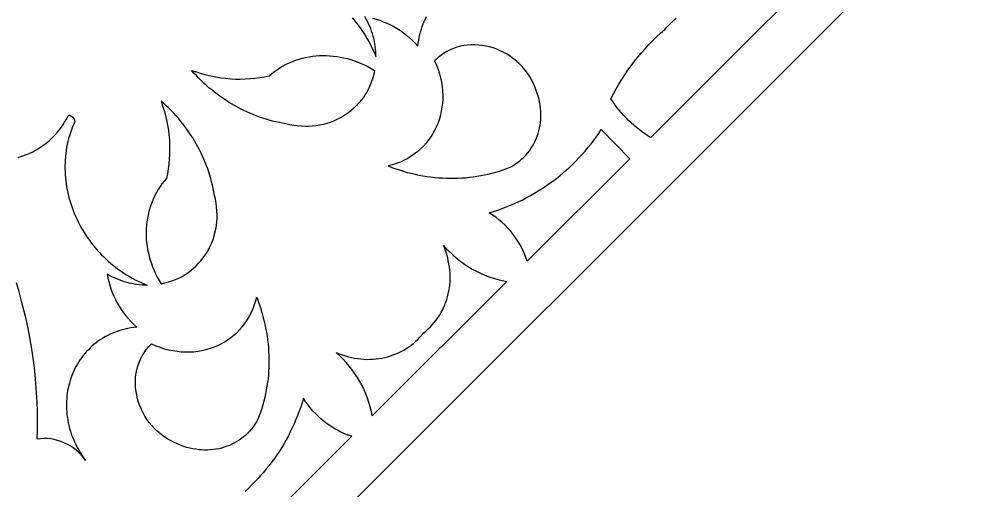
# Model space of a CAD drawing. Extents: x -3069 to -2029, y 258 to 1298.
# Drawn here: x -2296.3 to -2195.6, y 402.9 to 453.2 of the extents above; entities that cross this region are included whole.
import ezdxf

# ---------------------------------------------------------------- set-up
doc = ezdxf.new("R2010")
doc.units = 0
doc.layers.add('LAYER_1', color=18, linetype='CONTINUOUS')
doc.layers.add('LAYER_2', color=174, linetype='CONTINUOUS')

msp = doc.modelspace()

# ---------------------------------------------------------------- linework, layer by layer
at = {"layer": 'LAYER_1'}
for points in [[(-2211.99, 457.36), (-2220.4, 448.96), (-2228.81, 440.54), (-2229.13, 440.74), (-2229.44, 440.95), (-2229.75, 441.17), (-2230.05, 441.39), (-2230.34, 441.62), (-2230.62, 441.86), (-2230.9, 442.11), (-2231.18, 442.37), (-2231.44, 442.64), (-2231.7, 442.91), (-2231.95, 443.19), (-2232.19, 443.48), (-2232.42, 443.77), (-2232.65, 444.07), (-2232.86, 444.38), (-2233.07, 444.69), (-2232.8, 445.22), (-2232.51, 445.74), (-2232.22, 446.26), (-2231.91, 446.76), (-2231.59, 447.26), (-2231.26, 447.74), (-2230.91, 448.22), (-2230.56, 448.69), (-2230.19, 449.15), (-2229.81, 449.6), (-2229.42, 450.04), (-2229.02, 450.47), (-2228.61, 450.89), (-2228.19, 451.3), (-2227.76, 451.7), (-2227.31, 452.09), (-2227.08, 452.35), (-2226.85, 452.6), (-2226.61, 452.84), (-2226.36, 453.08), (-2226.1, 453.3)], [(-2260.7, 453.33), (-2260.47, 453.07), (-2260.25, 452.81), (-2260.04, 452.54), (-2259.83, 452.26), (-2259.64, 451.98), (-2259.44, 451.69), (-2259.26, 451.4), (-2259.08, 451.1), (-2258.9, 450.8), (-2258.74, 450.49), (-2258.58, 450.17), (-2258.43, 449.85), (-2258.28, 449.53), (-2258.15, 449.19), (-2258.15, 449.47), (-2258.16, 449.74), (-2258.19, 450.02), (-2258.22, 450.29), (-2258.26, 450.57), (-2258.31, 450.84), (-2258.37, 451.11), (-2258.44, 451.38), (-2258.52, 451.65), (-2258.61, 451.92), (-2258.71, 452.18), (-2258.81, 452.44), (-2258.93, 452.7), (-2259.05, 452.96), (-2259.19, 453.21), (-2259.33, 453.46)], [(-2258.53, 453.3), (-2258.13, 453.19), (-2257.74, 453.07), (-2257.36, 452.92), (-2256.98, 452.77), (-2256.61, 452.59), (-2256.24, 452.4), (-2255.89, 452.19), (-2255.54, 451.97), (-2255.2, 451.73), (-2254.87, 451.47), (-2254.55, 451.2), (-2254.24, 450.92), (-2253.95, 450.62), (-2253.66, 450.31), (-2253.63, 450.63), (-2253.58, 450.94), (-2253.53, 451.25), (-2253.46, 451.55), (-2253.39, 451.84), (-2253.3, 452.13), (-2253.21, 452.41), (-2253.11, 452.69), (-2252.99, 452.95), (-2252.87, 453.22), (-2252.75, 453.47)], [(-2296.35, 438.41), (-2295.95, 438.54), (-2295.55, 438.69), (-2295.16, 438.85), (-2294.78, 439.03), (-2294.41, 439.24), (-2294.05, 439.45), (-2293.7, 439.69), (-2293.36, 439.94), (-2293.03, 440.21), (-2292.72, 440.5), (-2292.42, 440.8), (-2292.14, 441.12), (-2291.87, 441.46), (-2291.61, 441.81), (-2291.38, 442.18), (-2291.15, 442.56), (-2290.95, 442.96), (-2290.83, 442.92), (-2290.72, 442.86), (-2290.62, 442.79), (-2290.52, 442.71), (-2290.44, 442.62), (-2290.37, 442.52), (-2290.32, 442.41), (-2290.28, 442.29), (-2290.41, 441.98), (-2290.54, 441.68), (-2290.66, 441.37), (-2290.77, 441.05), (-2290.87, 440.74), (-2290.96, 440.43), (-2291.04, 440.11), (-2291.11, 439.79), (-2291.17, 439.47), (-2291.22, 439.15), (-2291.27, 438.83), (-2291.3, 438.51), (-2291.33, 438.18), (-2291.34, 437.86), (-2291.35, 437.54), (-2291.35, 437.21), (-2291.34, 436.89), (-2291.33, 436.57), (-2291.3, 436.25), (-2291.27, 435.92), (-2291.22, 435.6), (-2291.17, 435.28), (-2291.11, 434.96), (-2291.05, 434.64), (-2290.97, 434.33), (-2290.89, 434.01), (-2290.8, 433.7), (-2290.7, 433.38), (-2290.59, 433.07), (-2290.48, 432.77), (-2290.36, 432.46), (-2290.23, 432.16), (-2290.09, 431.86), (-2289.95, 431.56), (-2289.8, 431.27), (-2289.64, 430.98), (-2289.47, 430.69), (-2289.3, 430.4), (-2289.12, 430.12), (-2288.94, 429.85), (-2288.74, 429.57), (-2288.54, 429.3), (-2288.34, 429.04), (-2288.12, 428.78), (-2287.9, 428.52), (-2287.67, 428.27), (-2287.44, 428.03), (-2287.2, 427.79), (-2286.96, 427.55), (-2286.7, 427.32), (-2286.45, 427.1), (-2286.18, 426.88), (-2285.91, 426.67), (-2285.64, 426.46), (-2285.35, 426.26), (-2285.07, 426.07), (-2284.77, 425.88), (-2284.47, 425.7), (-2284.17, 425.53), (-2283.86, 425.36), (-2283.54, 425.21), (-2283.22, 425.05), (-2282.9, 424.91), (-2282.57, 424.77), (-2282.84, 424.78), (-2283.12, 424.79), (-2283.39, 424.81), (-2283.67, 424.85), (-2283.94, 424.89), (-2284.21, 424.94), (-2284.48, 425), (-2284.75, 425.07), (-2285.02, 425.15), (-2285.29, 425.24), (-2285.55, 425.33), (-2285.81, 425.44), (-2286.07, 425.56), (-2286.33, 425.68), (-2286.58, 425.81), (-2286.83, 425.96), (-2286.76, 425.55), (-2286.67, 425.16), (-2286.56, 424.76), (-2286.44, 424.37), (-2286.3, 423.99), (-2286.14, 423.61), (-2285.96, 423.24), (-2285.77, 422.87), (-2285.56, 422.52), (-2285.34, 422.17), (-2285.1, 421.83), (-2284.84, 421.5), (-2284.58, 421.18), (-2284.29, 420.87), (-2283.99, 420.57), (-2283.68, 420.29), (-2284, 420.25), (-2284.31, 420.21), (-2284.62, 420.15), (-2284.92, 420.09), (-2285.21, 420.01), (-2285.5, 419.93), (-2285.78, 419.84), (-2286.06, 419.73), (-2286.33, 419.62), (-2286.59, 419.5), (-2286.85, 419.37), (-2287.1, 419.24), (-2287.34, 419.09), (-2287.58, 418.94), (-2287.81, 418.78), (-2288.03, 418.61), (-2288.25, 418.44), (-2288.46, 418.26), (-2288.66, 418.07), (-2288.85, 417.88), (-2289.04, 417.68), (-2289.22, 417.47), (-2289.4, 417.26), (-2289.56, 417.04), (-2289.72, 416.82), (-2289.87, 416.59), (-2290.01, 416.35), (-2290.15, 416.11), (-2290.28, 415.87), (-2290.4, 415.62), (-2290.51, 415.37), (-2290.61, 415.11), (-2290.71, 414.85), (-2290.79, 414.59), (-2290.87, 414.32), (-2290.94, 414.05), (-2291, 413.78), (-2291.06, 413.51), (-2291.1, 413.23), (-2291.14, 412.95), (-2291.16, 412.66), (-2291.18, 412.38), (-2291.19, 412.09), (-2291.19, 411.81), (-2291.18, 411.52), (-2291.16, 411.23), (-2291.13, 410.94), (-2291.09, 410.64), (-2291.05, 410.35), (-2290.99, 410.06), (-2290.92, 409.77), (-2290.85, 409.48), (-2290.76, 409.18), (-2290.67, 408.89), (-2290.56, 408.6), (-2290.45, 408.31), (-2290.32, 408.03), (-2290.18, 407.74), (-2290.04, 407.45), (-2289.88, 407.17), (-2289.71, 406.89), (-2289.54, 406.61), (-2289.35, 406.33), (-2289.15, 406.06), (-2289.38, 406.37), (-2289.63, 406.66), (-2289.9, 406.93), (-2290.19, 407.18), (-2290.48, 407.41), (-2290.8, 407.61), (-2291.12, 407.79), (-2291.45, 407.95), (-2291.79, 408.09), (-2292.14, 408.2), (-2292.49, 408.29), (-2292.85, 408.35), (-2293.21, 408.38), (-2293.58, 408.39), (-2293.94, 408.37), (-2294.3, 408.32), (-2294.27, 409.31), (-2294.27, 410.3), (-2294.28, 411.29), (-2294.32, 412.28), (-2294.37, 413.27), (-2294.44, 414.26), (-2294.54, 415.24), (-2294.65, 416.23), (-2294.78, 417.22), (-2294.93, 418.2), (-2295.1, 419.18), (-2295.29, 420.16), (-2295.5, 421.14), (-2295.72, 422.11), (-2295.97, 423.08), (-2296.23, 424.05), (-2296.52, 425.02)], [(-2271.67, 397.69), (-2260.73, 408.63), (-2261.12, 408.76), (-2261.51, 408.91), (-2261.89, 409.09), (-2262.26, 409.27), (-2262.62, 409.48), (-2262.98, 409.7), (-2263.32, 409.93), (-2263.65, 410.18), (-2263.98, 410.45), (-2264.29, 410.73), (-2264.58, 411.02), (-2264.87, 411.33), (-2265.14, 411.65), (-2265.4, 411.99), (-2265.65, 412.33), (-2265.87, 412.69), (-2266.02, 412.22), (-2266.17, 411.76), (-2266.33, 411.31), (-2266.51, 410.86), (-2266.69, 410.41), (-2266.88, 409.97), (-2267.08, 409.54), (-2267.29, 409.11), (-2267.5, 408.69), (-2267.73, 408.27), (-2267.96, 407.86), (-2268.21, 407.45), (-2268.46, 407.05), (-2268.72, 406.66), (-2268.99, 406.27), (-2269.27, 405.89), (-2269.55, 405.51), (-2269.85, 405.14), (-2270.15, 404.78), (-2270.46, 404.43), (-2270.77, 404.08), (-2271.1, 403.74), (-2271.43, 403.4), (-2271.77, 403.07), (-2272.12, 402.75)]]:
    msp.add_lwpolyline(points, dxfattribs=at)
for points in [[(-2241.16, 445.89), (-2241.34, 446.31), (-2241.54, 446.7), (-2241.76, 447.09), (-2242, 447.45), (-2242.26, 447.79), (-2242.54, 448.12), (-2242.83, 448.42), (-2243.14, 448.71), (-2243.47, 448.97), (-2243.8, 449.22), (-2244.15, 449.44), (-2244.51, 449.64), (-2244.87, 449.82), (-2245.24, 449.98), (-2245.62, 450.12), (-2246.01, 450.23), (-2246.4, 450.32), (-2246.79, 450.39), (-2247.18, 450.43), (-2247.58, 450.46), (-2247.97, 450.45), (-2248.36, 450.42), (-2248.75, 450.37), (-2249.13, 450.3), (-2249.51, 450.19), (-2249.88, 450.06), (-2250.24, 449.91), (-2250.59, 449.73), (-2250.93, 449.52), (-2251.26, 449.29), (-2251.42, 449.16), (-2251.58, 449.02), (-2251.73, 448.88), (-2251.88, 448.74), (-2251.68, 448.28), (-2251.51, 447.83), (-2251.37, 447.37), (-2251.25, 446.92), (-2251.15, 446.46), (-2251.08, 446.01), (-2251.04, 445.56), (-2251.02, 445.11), (-2251.02, 444.67), (-2251.05, 444.23), (-2251.1, 443.79), (-2251.17, 443.37), (-2251.27, 442.95), (-2251.38, 442.53), (-2251.52, 442.13), (-2251.68, 441.74), (-2251.87, 441.36), (-2252.07, 440.99), (-2252.29, 440.63), (-2252.53, 440.29), (-2252.8, 439.96), (-2253.08, 439.64), (-2253.38, 439.34), (-2253.69, 439.06), (-2254.03, 438.8), (-2254.38, 438.55), (-2254.75, 438.32), (-2255.14, 438.12), (-2255.54, 437.93), (-2255.96, 437.77), (-2256.4, 437.63), (-2256.85, 437.51), (-2256.44, 437.36), (-2256.04, 437.21), (-2255.63, 437.08), (-2255.21, 436.95), (-2254.8, 436.83), (-2254.39, 436.73), (-2253.97, 436.63), (-2253.56, 436.54), (-2253.14, 436.47), (-2252.73, 436.4), (-2252.31, 436.34), (-2251.89, 436.29), (-2251.48, 436.26), (-2251.06, 436.23), (-2250.64, 436.21), (-2250.23, 436.2), (-2249.81, 436.2), (-2249.4, 436.21), (-2248.99, 436.23), (-2248.58, 436.26), (-2248.17, 436.3), (-2247.76, 436.35), (-2247.36, 436.41), (-2246.95, 436.48), (-2246.55, 436.56), (-2246.15, 436.65), (-2245.76, 436.75), (-2245.36, 436.85), (-2244.97, 436.97), (-2244.58, 437.1), (-2244.2, 437.24), (-2243.82, 437.38), (-2243.55, 437.54), (-2243.28, 437.7), (-2243.03, 437.87), (-2242.79, 438.06), (-2242.56, 438.26), (-2242.35, 438.46), (-2242.14, 438.68), (-2241.95, 438.9), (-2241.77, 439.14), (-2241.6, 439.38), (-2241.44, 439.63), (-2241.29, 439.89), (-2241.16, 440.15), (-2241.04, 440.42), (-2240.93, 440.7), (-2240.83, 440.98), (-2240.75, 441.27), (-2240.68, 441.56), (-2240.62, 441.85), (-2240.58, 442.15), (-2240.55, 442.46), (-2240.54, 442.76), (-2240.53, 443.07), (-2240.55, 443.38), (-2240.57, 443.69), (-2240.61, 444.01), (-2240.67, 444.32), (-2240.73, 444.64), (-2240.82, 444.95), (-2240.92, 445.26), (-2241.03, 445.58)], [(-2258.3, 447.71), (-2258.38, 447.31), (-2258.49, 446.92), (-2258.61, 446.54), (-2258.76, 446.18), (-2258.92, 445.82), (-2259.09, 445.48), (-2259.29, 445.15), (-2259.49, 444.84), (-2259.72, 444.53), (-2259.96, 444.24), (-2260.21, 443.97), (-2260.48, 443.71), (-2260.76, 443.46), (-2261.05, 443.23), (-2261.35, 443.01), (-2261.67, 442.81), (-2261.99, 442.62), (-2262.33, 442.46), (-2262.67, 442.3), (-2263.03, 442.17), (-2263.39, 442.05), (-2263.76, 441.95), (-2264.13, 441.87), (-2264.52, 441.81), (-2264.91, 441.77), (-2265.3, 441.74), (-2265.7, 441.74), (-2266.1, 441.75), (-2266.51, 441.79), (-2266.92, 441.84), (-2267.33, 441.92), (-2267.75, 442.02), (-2268.11, 442.08), (-2268.46, 442.15), (-2268.82, 442.23), (-2269.18, 442.31), (-2269.53, 442.41), (-2269.88, 442.51), (-2270.23, 442.62), (-2270.57, 442.74), (-2270.92, 442.87), (-2271.26, 443), (-2271.6, 443.14), (-2271.93, 443.29), (-2272.26, 443.45), (-2272.59, 443.61), (-2272.92, 443.78), (-2273.24, 443.96), (-2273.56, 444.14), (-2273.87, 444.34), (-2274.19, 444.54), (-2274.49, 444.74), (-2274.8, 444.95), (-2275.1, 445.17), (-2275.39, 445.4), (-2275.68, 445.63), (-2275.97, 445.87), (-2276.25, 446.12), (-2276.53, 446.37), (-2276.8, 446.63), (-2277.06, 446.89), (-2277.32, 447.16), (-2277.58, 447.44), (-2277.83, 447.72), (-2277.32, 447.55), (-2276.8, 447.39), (-2276.28, 447.25), (-2275.76, 447.13), (-2275.24, 447.02), (-2274.72, 446.94), (-2274.2, 446.88), (-2273.67, 446.83), (-2273.15, 446.8), (-2272.63, 446.8), (-2272.11, 446.81), (-2271.59, 446.84), (-2271.08, 446.88), (-2270.56, 446.95), (-2270.05, 447.04), (-2269.55, 447.15), (-2269.26, 447.39), (-2268.97, 447.62), (-2268.67, 447.83), (-2268.36, 448.03), (-2268.04, 448.21), (-2267.72, 448.38), (-2267.39, 448.54), (-2267.05, 448.68), (-2266.71, 448.81), (-2266.36, 448.92), (-2266.01, 449.02), (-2265.65, 449.11), (-2265.29, 449.18), (-2264.93, 449.23), (-2264.56, 449.27), (-2264.19, 449.3), (-2263.82, 449.31), (-2263.45, 449.31), (-2263.07, 449.29), (-2262.7, 449.25), (-2262.32, 449.21), (-2261.95, 449.15), (-2261.57, 449.07), (-2261.2, 448.98), (-2260.83, 448.87), (-2260.46, 448.75), (-2260.09, 448.61), (-2259.72, 448.46), (-2259.36, 448.3), (-2259, 448.12), (-2258.65, 447.92)], [(-2281.08, 424.93), (-2280.68, 425.01), (-2280.29, 425.12), (-2279.92, 425.24), (-2279.55, 425.38), (-2279.2, 425.54), (-2278.85, 425.72), (-2278.52, 425.91), (-2278.21, 426.12), (-2277.9, 426.35), (-2277.61, 426.59), (-2277.34, 426.84), (-2277.08, 427.11), (-2276.83, 427.38), (-2276.6, 427.68), (-2276.38, 427.98), (-2276.18, 428.29), (-2276, 428.62), (-2275.83, 428.95), (-2275.68, 429.3), (-2275.54, 429.65), (-2275.42, 430.01), (-2275.33, 430.38), (-2275.24, 430.76), (-2275.18, 431.14), (-2275.14, 431.53), (-2275.11, 431.93), (-2275.11, 432.33), (-2275.12, 432.73), (-2275.16, 433.14), (-2275.21, 433.55), (-2275.29, 433.96), (-2275.39, 434.37), (-2275.45, 434.73), (-2275.52, 435.09), (-2275.6, 435.45), (-2275.69, 435.8), (-2275.78, 436.16), (-2275.88, 436.51), (-2276, 436.85), (-2276.11, 437.2), (-2276.24, 437.54), (-2276.37, 437.88), (-2276.51, 438.22), (-2276.66, 438.56), (-2276.82, 438.89), (-2276.98, 439.22), (-2277.15, 439.55), (-2277.33, 439.87), (-2277.52, 440.19), (-2277.71, 440.5), (-2277.91, 440.81), (-2278.11, 441.12), (-2278.33, 441.43), (-2278.55, 441.72), (-2278.77, 442.02), (-2279, 442.31), (-2279.24, 442.6), (-2279.49, 442.88), (-2279.74, 443.15), (-2280, 443.42), (-2280.26, 443.69), (-2280.53, 443.95), (-2280.81, 444.21), (-2281.09, 444.46), (-2280.92, 443.94), (-2280.76, 443.43), (-2280.62, 442.91), (-2280.5, 442.39), (-2280.4, 441.87), (-2280.31, 441.35), (-2280.25, 440.82), (-2280.2, 440.3), (-2280.18, 439.78), (-2280.17, 439.26), (-2280.18, 438.74), (-2280.21, 438.22), (-2280.26, 437.7), (-2280.32, 437.19), (-2280.41, 436.68), (-2280.52, 436.18), (-2280.76, 435.89), (-2280.99, 435.6), (-2281.2, 435.3), (-2281.4, 434.99), (-2281.59, 434.67), (-2281.76, 434.35), (-2281.91, 434.02), (-2282.05, 433.68), (-2282.18, 433.34), (-2282.3, 432.99), (-2282.39, 432.64), (-2282.48, 432.28), (-2282.55, 431.92), (-2282.6, 431.56), (-2282.64, 431.19), (-2282.67, 430.82), (-2282.68, 430.45), (-2282.68, 430.08), (-2282.66, 429.7), (-2282.63, 429.33), (-2282.58, 428.95), (-2282.52, 428.58), (-2282.44, 428.2), (-2282.35, 427.83), (-2282.24, 427.45), (-2282.12, 427.08), (-2281.99, 426.72), (-2281.84, 426.35), (-2281.67, 425.99), (-2281.49, 425.63), (-2281.29, 425.28)], [(-2242, 427.35), (-2242.13, 427.75), (-2242.29, 428.13), (-2242.46, 428.51), (-2242.65, 428.89), (-2242.85, 429.25), (-2243.07, 429.6), (-2243.31, 429.95), (-2243.56, 430.28), (-2243.82, 430.6), (-2244.1, 430.91), (-2244.4, 431.21), (-2244.7, 431.5), (-2245.02, 431.77), (-2245.36, 432.03), (-2245.7, 432.27), (-2246.06, 432.5), (-2245.59, 432.65), (-2245.14, 432.8), (-2244.68, 432.96), (-2244.23, 433.13), (-2243.79, 433.32), (-2243.35, 433.51), (-2242.91, 433.71), (-2242.48, 433.91), (-2242.06, 434.13), (-2241.64, 434.36), (-2241.23, 434.59), (-2240.82, 434.84), (-2240.42, 435.09), (-2240.03, 435.35), (-2239.64, 435.62), (-2239.26, 435.89), (-2238.88, 436.18), (-2238.52, 436.47), (-2238.15, 436.77), (-2237.8, 437.08), (-2237.45, 437.4), (-2237.11, 437.73), (-2236.77, 438.06), (-2236.45, 438.4), (-2236.13, 438.75), (-2235.81, 439.1), (-2235.51, 439.47), (-2235.21, 439.84), (-2234.92, 440.21), (-2234.64, 440.6), (-2234.37, 440.99), (-2234.1, 441.39), (-2231.06, 438.29)], [(-2251.4, 418.03), (-2251.46, 417.91), (-2251.57, 417.78), (-2258.54, 410.81), (-2258.63, 411.29), (-2258.75, 411.77), (-2258.89, 412.24), (-2259.04, 412.7), (-2259.22, 413.16), (-2259.42, 413.61), (-2259.63, 414.05), (-2259.87, 414.49), (-2260.12, 414.91), (-2260.4, 415.32), (-2260.69, 415.73), (-2260.99, 416.12), (-2261.32, 416.5), (-2261.66, 416.87), (-2262.01, 417.23), (-2262.39, 417.57), (-2262.06, 417.43), (-2261.74, 417.32), (-2261.41, 417.21), (-2261.08, 417.12), (-2260.75, 417.04), (-2260.42, 416.98), (-2260.09, 416.93), (-2259.76, 416.89), (-2259.44, 416.87), (-2259.11, 416.85), (-2258.79, 416.86), (-2258.46, 416.87), (-2258.14, 416.9), (-2257.83, 416.94), (-2257.51, 416.99), (-2257.21, 417.05), (-2256.9, 417.13), (-2256.6, 417.22), (-2256.3, 417.32), (-2256.01, 417.44), (-2255.73, 417.56), (-2255.45, 417.7), (-2255.17, 417.85), (-2254.9, 418.01), (-2254.64, 418.18), (-2254.39, 418.36), (-2254.15, 418.56), (-2253.91, 418.76), (-2253.68, 418.98), (-2253.46, 419.21), (-2253.25, 419.45), (-2253.05, 419.7), (-2252.8, 419.9), (-2252.56, 420.11), (-2252.34, 420.33), (-2252.12, 420.56), (-2251.92, 420.8), (-2251.72, 421.04), (-2251.54, 421.29), (-2251.37, 421.55), (-2251.21, 421.82), (-2251.06, 422.09), (-2250.93, 422.37), (-2250.8, 422.66), (-2250.69, 422.95), (-2250.59, 423.24), (-2250.5, 423.54), (-2250.42, 423.85), (-2250.36, 424.16), (-2250.31, 424.47), (-2250.27, 424.79), (-2250.24, 425.1), (-2250.23, 425.42), (-2250.23, 425.75), (-2250.24, 426.07), (-2250.26, 426.4), (-2250.3, 426.73), (-2250.35, 427.05), (-2250.42, 427.38), (-2250.49, 427.71), (-2250.58, 428.04), (-2250.69, 428.37), (-2250.81, 428.69), (-2250.94, 429.02), (-2250.6, 428.64), (-2250.24, 428.29), (-2249.87, 427.94), (-2249.49, 427.62), (-2249.1, 427.31), (-2248.7, 427.02), (-2248.28, 426.75), (-2247.86, 426.5), (-2247.42, 426.26), (-2246.98, 426.05), (-2246.53, 425.85), (-2246.07, 425.67), (-2245.61, 425.51), (-2245.14, 425.38), (-2244.67, 425.26), (-2244.19, 425.17), (-2251.16, 418.2), (-2251.28, 418.09)], [(-2279.26, 407.78), (-2279.68, 407.96), (-2280.08, 408.17), (-2280.46, 408.39), (-2280.82, 408.63), (-2281.16, 408.89), (-2281.49, 409.17), (-2281.79, 409.46), (-2282.08, 409.77), (-2282.34, 410.09), (-2282.59, 410.43), (-2282.81, 410.78), (-2283.01, 411.13), (-2283.19, 411.5), (-2283.35, 411.87), (-2283.49, 412.25), (-2283.6, 412.64), (-2283.69, 413.02), (-2283.76, 413.42), (-2283.81, 413.81), (-2283.83, 414.2), (-2283.82, 414.6), (-2283.8, 414.99), (-2283.74, 415.37), (-2283.67, 415.76), (-2283.56, 416.13), (-2283.44, 416.5), (-2283.28, 416.87), (-2283.1, 417.22), (-2282.89, 417.56), (-2282.66, 417.89), (-2282.53, 418.05), (-2282.4, 418.21), (-2282.26, 418.36), (-2282.11, 418.51), (-2281.66, 418.31), (-2281.2, 418.14), (-2280.75, 417.99), (-2280.29, 417.87), (-2279.84, 417.78), (-2279.38, 417.71), (-2278.93, 417.66), (-2278.48, 417.64), (-2278.04, 417.65), (-2277.6, 417.67), (-2277.17, 417.73), (-2276.74, 417.8), (-2276.32, 417.89), (-2275.91, 418.01), (-2275.5, 418.15), (-2275.11, 418.31), (-2274.73, 418.49), (-2274.36, 418.7), (-2274, 418.92), (-2273.66, 419.16), (-2273.33, 419.42), (-2273.01, 419.7), (-2272.71, 420), (-2272.43, 420.32), (-2272.17, 420.66), (-2271.92, 421.01), (-2271.69, 421.38), (-2271.49, 421.77), (-2271.3, 422.17), (-2271.14, 422.59), (-2271, 423.03), (-2270.88, 423.48), (-2270.73, 423.07), (-2270.58, 422.66), (-2270.45, 422.25), (-2270.32, 421.84), (-2270.21, 421.43), (-2270.1, 421.02), (-2270, 420.6), (-2269.92, 420.19), (-2269.84, 419.77), (-2269.77, 419.35), (-2269.71, 418.94), (-2269.67, 418.52), (-2269.63, 418.1), (-2269.6, 417.69), (-2269.58, 417.27), (-2269.57, 416.86), (-2269.57, 416.44), (-2269.58, 416.03), (-2269.6, 415.62), (-2269.63, 415.21), (-2269.67, 414.8), (-2269.72, 414.39), (-2269.78, 413.98), (-2269.85, 413.58), (-2269.93, 413.18), (-2270.02, 412.78), (-2270.12, 412.38), (-2270.23, 411.99), (-2270.34, 411.6), (-2270.47, 411.21), (-2270.61, 410.83), (-2270.76, 410.45), (-2270.91, 410.17), (-2271.07, 409.91), (-2271.25, 409.66), (-2271.43, 409.42), (-2271.63, 409.19), (-2271.84, 408.98), (-2272.05, 408.77), (-2272.28, 408.58), (-2272.51, 408.39), (-2272.75, 408.22), (-2273, 408.06), (-2273.26, 407.92), (-2273.52, 407.79), (-2273.79, 407.66), (-2274.07, 407.56), (-2274.35, 407.46), (-2274.64, 407.38), (-2274.93, 407.31), (-2275.23, 407.25), (-2275.53, 407.21), (-2275.83, 407.18), (-2276.14, 407.16), (-2276.44, 407.16), (-2276.75, 407.17), (-2277.07, 407.2), (-2277.38, 407.24), (-2277.69, 407.29), (-2278.01, 407.36), (-2278.32, 407.45), (-2278.64, 407.54), (-2278.95, 407.66)]]:
    msp.add_lwpolyline(points, close=True, dxfattribs=at)
at = {"layer": 'LAYER_2'}
msp.add_lwpolyline([(-2354.51, 307.75), (-2079.19, 583.07), (-2079.19, 972.43), (-2354.51, 1247.75), (-2743.87, 1247.75), (-3019.19, 972.43), (-3019.19, 583.07), (-2743.87, 307.75)], close=True, dxfattribs=at)

doc.saveas('drawing.dxf')
